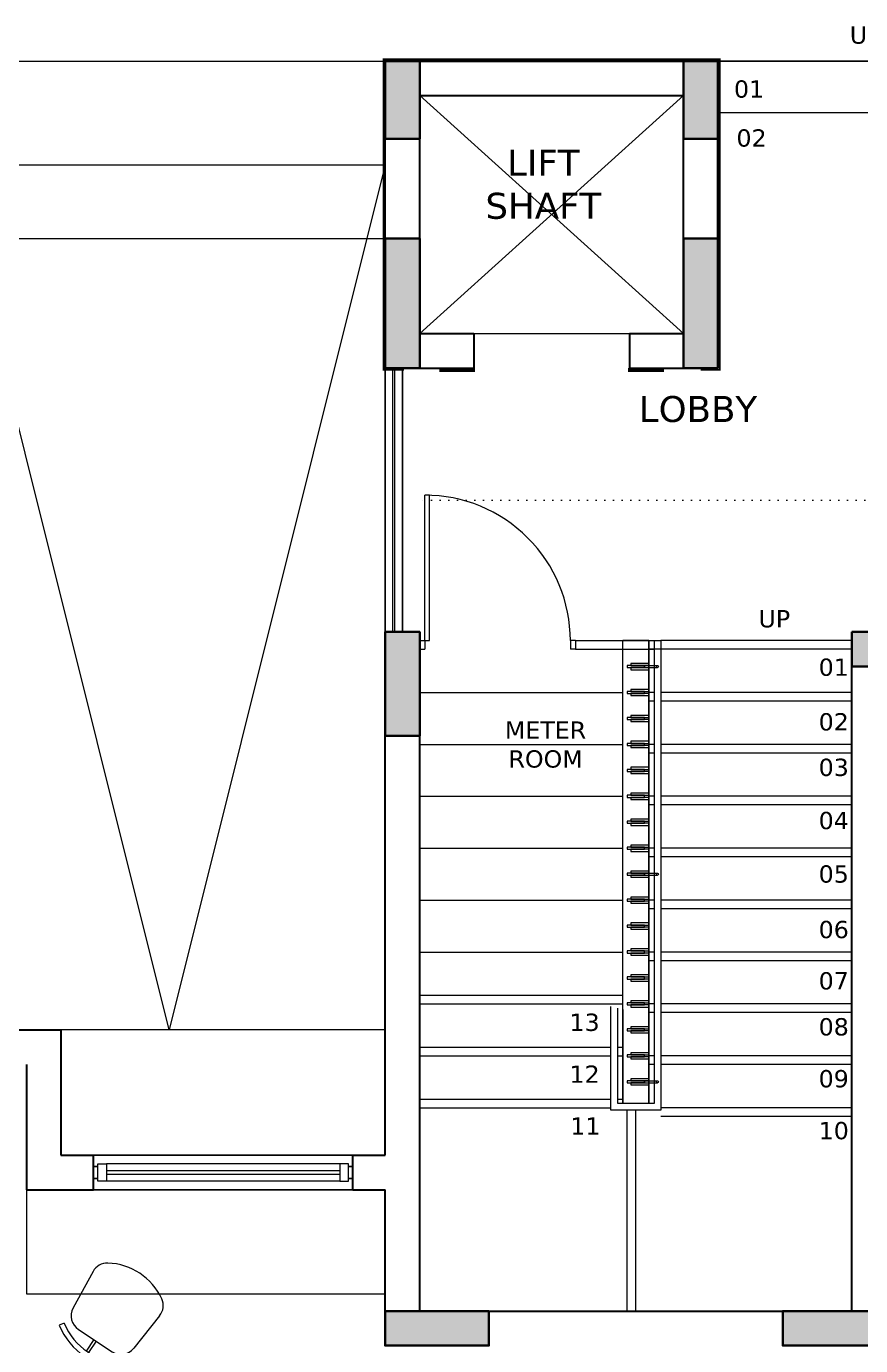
# Model space of a CAD drawing. Header units: millimetres. Extents: x -30632 to 770158, y -190968 to 78143.
# Drawn here: x -24246 to -19421, y -50987 to -43362 of the extents above; entities that cross this region are included whole.
import ezdxf

# ---------------------------------------------------------------- set-up
doc = ezdxf.new("R2010")
doc.units = ezdxf.units.MM
doc.linetypes.add('DOT', pattern=[0.25, 0, -0.25])
doc.layers.get('0').update_dxf_attribs({"color": 8})
doc.layers.get('Defpoints').update_dxf_attribs({"color": 8})
for name, color, linetype, lineweight in [('01.IVC-N-A-GROUND$0$A-WINW', 8, 'Continuous', 15), ('A-ANINI-ROOM TEXT', 8, 'Continuous', 9), ('A-ANNO-DIMS', 3, 'Continuous', 9), ('A-ANNO-TEXT', 8, 'Continuous', 9), ('A-CUT-BELW', 8, 'Continuous', 15), ('A-DOOR', 8, 'Continuous', 13), ('A-ELEV-0.1', 8, 'Continuous', 9), ('A-ELEV-0.2', 8, 'Continuous', 25), ('A-FLOR-LEVL', 8, 'Continuous', 18), ('A-FURN', 52, 'Continuous', 9), ('A-GLAS', 8, 'Continuous', 18), ('A-RAIL', 8, 'Continuous', 9), ('A-STRS', 8, 'Continuous', 13), ('A-STRU-CONC', 8, 'Continuous', 35), ('A-STRU-CONC-HATH', 8, 'Continuous', 9), ('A-VEHL-PARK', 8, 'Continuous', 9), ('A-WALL', 8, 'Continuous', 30), ('A-WALL-BRCK', 8, 'Continuous', 30), ('A-XREF', 8, 'Continuous', 13), ('E_MAPLE_REF LINE', 8, 'DOT', 0)]:
    doc.layers.add(name, color=color, linetype=linetype, lineweight=lineweight)
doc.styles.get("Standard").update_dxf_attribs({"font": 'verdana.ttf'})

# ---------------------------------------------------------------- blocks, each defined once
blk = doc.blocks.new('car park with tandom')
at = {"layer": 'A-VEHL-PARK'}
for points in [[(-6000, -2500), (-6000, 0), (-11000, 0), (-11000, -2500), (-6000, -2500)], [(-6000, 0), (-11000, -1250), (-6000, -2500)]]:
    blk.add_lwpolyline(points, dxfattribs=at)
blk = doc.blocks.new('600 column')
at = {"layer": 'A-STRU-CONC-HATH'}
h = blk.add_hatch(color=256, dxfattribs=at)
h.dxf.hatch_style = 1
h.paths.add_polyline_path([(41895.07810763354, 55140.61308993775), (41895.07810763354, 54540.61308993775), (42095.07810763354, 54540.61308993775), (42095.07810763354, 55140.61308993775)])
at = {"layer": 'A-STRU-CONC'}
blk.add_lwpolyline([(41895.07810763354, 55140.61308993775), (41895.07810763354, 54540.61308993775), (42095.07810763354, 54540.61308993775), (42095.07810763354, 55140.61308993775), (41895.07810763354, 55140.61308993775)], dxfattribs=at)
blk = doc.blocks.new('750 column')
at = {"layer": 'A-STRU-CONC-HATH'}
h = blk.add_hatch(color=256, dxfattribs=at)
h.dxf.hatch_style = 1
h.paths.add_polyline_path([(41387.42346241444, 55290.61308993775), (41387.42346241444, 54540.61308993775), (41587.42346241444, 54540.61308993775), (41587.42346241444, 55290.61308993775)])
at = {"layer": 'A-STRU-CONC'}
blk.add_lwpolyline([(41387.42346241444, 55290.61308993775), (41387.42346241444, 54540.61308993775), (41587.42346241444, 54540.61308993775), (41587.42346241444, 55290.61308993775), (41387.42346241444, 55290.61308993775)], dxfattribs=at)
blk = doc.blocks.new('450 column')
at = {"layer": 'A-STRU-CONC-HATH'}
h = blk.add_hatch(color=256, dxfattribs=at)
h.dxf.hatch_style = 1
h.paths.add_polyline_path([(42549.72529191607, 54990.61308993775), (42549.72529191607, 54540.61308993775), (42749.72529191607, 54540.61308993775), (42749.72529191607, 54990.61308993775)])
at = {"layer": 'A-STRU-CONC'}
blk.add_lwpolyline([(42549.72529191607, 54990.61308993775), (42549.72529191607, 54540.61308993775), (42749.72529191607, 54540.61308993775), (42749.72529191607, 54990.61308993775), (42549.72529191607, 54990.61308993775)], dxfattribs=at)
blk = doc.blocks.new('Ground floo column')
at = {"layer": 'A-STRU-CONC-HATH'}
h = blk.add_hatch(color=256, dxfattribs=at)
h.dxf.hatch_style = 1
h.paths.add_polyline_path([(10400, 8700.000000023283), (10400, 8500.000000023283), (11325, 8500.000000023283), (11325, 8700.000000023283)])
at = {"layer": 'A-STRU-CONC'}
blk.add_lwpolyline([(10400, 8700.000000023283), (11325, 8700.000000023283), (11325, 8500.000000023283), (10400, 8500.000000023283), (10400, 8700.000000023283)], dxfattribs=at)
for name, p in [('450 column', (-34849.72529188625, -42990.61308991449)), ('450 column', (-33124.72529191605, -42990.61308991449)), ('750 column', (-33687.42346241447, -44315.61308991449)), ('750 column', (-31962.42346241447, -44315.61308991449)), ('600 column', (-34195.07810763357, -46440.61308991449))]:
    blk.add_blockref(name, p)
at = {"rotation": 270}
for p in [(-46840.61308993777, 46670.07810765682), (-44540.61308993777, 46670.07810765685)]:
    blk.add_blockref('600 column', p, dxfattribs=at)
blk = doc.blocks.new('AGFDGS')
at = {"layer": 'A-RAIL'}
for points in [[(514988.763451262, 76802.25978867768), (515093.7634512623, 76802.25976756611), (515093.7634512623, 76814.25976753118), (514988.763451262, 76814.25978864275)], [(514988.763451262, 76778.23757238558), (515093.7634512623, 76778.23755127401), (515093.7634512623, 76790.23755123909), (514988.763451262, 76790.23757235066)]]:
    blk.add_lwpolyline(points, close=True, dxfattribs=at)
blk = doc.blocks.new('GFDGSFD')
at = {"layer": 'A-DOOR'}
for p, q in [((501527.2006804681, 89284.28204474357), (501527.2006804681, 90241.43334498002)), ((501559.9134464256, 90241.43334498002), (501527.2006804681, 90241.43334498002)), ((501559.9134464256, 89284.28204474357), (501559.9134464256, 90241.43334498002)), ((501494.4879145107, 89284.28204474357), (501494.4879145107, 89227.33760029913)), ((501494.4879145107, 89284.28204474357), (501527.2006804681, 89284.28204474357)), ((501527.2006804681, 89284.28204474357), (501527.2006804681, 89227.33760029913)), ((501527.2006804681, 89284.28204474357), (501559.9134464256, 89284.28204474357)), ((502486.7751485532, 89284.28204474357), (502486.7751485532, 89227.33760029913)), ((502519.4879145107, 89284.28204474357), (502486.7751485532, 89284.28204474357)), ((502519.4879145107, 89284.28204474357), (502519.4879145107, 89227.33760029913)), ((501494.4879145107, 89227.33760029913), (501527.2006804681, 89227.33760029913)), ((502519.4879145107, 89227.33760029913), (502486.7751485532, 89227.33760029913))]:
    blk.add_line(p, q, dxfattribs=at)
blk.add_arc((501529.2664380083, 89283.92679689986), 957.5087764457302, 0.02125745799554951, 90.12361169242315, dxfattribs=at)
blk = doc.blocks.new('GDFGSDF')
at = {"layer": 'A-RAIL', "ltscale": 0.5}
blk.add_circle((820936.7441884485, 124580.7010796221), 6.022216326906346, dxfattribs=at)
blk.add_wipeout([(820886.7441884488, 124586.70107962214), (820861.7441884484, 124586.7011007337), (820861.7441884484, 124586.7011007337), (820861.7441884484, 124574.67888440678), (820861.7441884484, 124574.67888440678), (820886.7441884488, 124574.70107962207), (820886.7441884488, 124574.70107962207)]).dxf.layer = 'A-RAIL'
at = {"layer": 'A-RAIL'}
blk.add_lwpolyline([(820861.7441884482, 124586.7011007338), (820886.7441884485, 124586.7010796221)], dxfattribs=at)
blk.add_lwpolyline([(820886.7441884485, 124586.7010796221), (820861.7441884482, 124586.7011007338), (820861.7441884482, 124574.6788844068), (820886.7441884485, 124574.6788632952)], close=True, dxfattribs=at)
at = {"layer": 'A-RAIL', "ltscale": 0.5}
for points in [[(820886.7441884485, 124586.7010796221), (820936.7441884485, 124586.7010796221)], [(820886.7441883113, 124574.6788632952), (820936.7441883113, 124574.6788632952)]]:
    blk.add_lwpolyline(points, dxfattribs=at)
blk = doc.blocks.new('CHAIR1-flatten-4-flatten-1')
at = {"layer": 'A-FURN'}
for p, q in [((-56.3057327310089, 463.0683364100987), (-64.93980425805785, 541.5298305973411)), ((-41.39165122178383, 464.709514007438), (-50.02572274883278, 543.1710081946803)), ((-255.8794110913295, 456.9221058840631), (-276.3652615689207, 480.7727398640709)), ((64.8015741952695, 476.3952448673081), (-166.8436328882817, 450.904508199892)), ((150.3983006312046, 501.6297788540833), (165.207602318842, 529.3643672693288)), ((214.4213717642706, 165.7852486158954), (167.6288844051305, 401.0392992515117)), ((-245.3407167370897, 115.1920398239745), (-250.8241749079898, 354.9918248534668))]:
    blk.add_line(p, q, dxfattribs=at)
for centre, radius, start, end in [((-20.06956344423816, 182.3806914950255), 393.3513688892655, 61.89933991000382, 130.6600293577178), ((-20.06956344423816, 182.3806914950255), 361.9105862807704, 61.89933991003052, 130.6600293577307), ((75.11872949590907, 382.6388498544693), 94.32234782548532, 11.24942536197471, 96.27968463379189), ((-156.5264775876421, 357.1481131870532), 94.32234782548532, 96.27968463379189, 181.3099439057326), ((121.9112168550491, 147.384799218853), 94.32234782548532, 307.8727167152078, 11.24942536197471), ((-151.043019416742, 117.3483281575609), 94.32234782548532, 181.3099439057326, 244.6866525524917), ((-38.9843481623102, 354.2674156852299), 356.405921973741, 244.6866525525147, 307.8727167152142)]:
    blk.add_arc(centre, radius, start, end, dxfattribs=at)
blk = doc.blocks.new('*U|REF|REF77')
for p, q in [((75.00000000000023, 60), (1425.000000000004, 60)), ((75.00000000000023, 40), (1425.000000000004, 40))]:
    blk.add_line(p, q)
for points in [[(25, 0), (75.00000000000023, 0), (75.00000000000023, 100), (25, 100), (25, 0)], [(1475.000000000004, -4.207258161178729e-30), (1425.000000000004, -4.207258161178729e-30), (1425.000000000004, 100), (1475.000000000004, 100), (1475.000000000004, -4.207258161178729e-30)]]:
    blk.add_lwpolyline(points)
at = {"layer": '01.IVC-N-A-GROUND$0$A-WINW'}
for p, q in [((75.00000000000023, 100), (1425.000000000004, 100)), ((75.00000000000023, 0), (1425.000000000004, -4.207258161178729e-30))]:
    blk.add_line(p, q, dxfattribs=at)
at = {"layer": 'Defpoints'}
for p, q in [((0, 85.00000000000001), (0, 15)), ((25, 85.00000000000001), (0, 85.00000000000001)), ((1475.000000000004, 85.00000000000001), (1500.000000000004, 85.00000000000001)), ((1500.000000000004, 85.00000000000001), (1500.000000000004, 15)), ((0, 15), (25, 15)), ((1475.000000000004, 15), (1500.000000000004, 15))]:
    blk.add_line(p, q, dxfattribs=at)
blk = doc.blocks.new('G$C5EF056A9')
at = {"layer": '01.IVC-N-A-GROUND$0$A-WINW', "rotation": 180}
blk.add_blockref('*U|REF|REF77', (-10687.49999999997, -5349.999999999978), dxfattribs=at)
blk = doc.blocks.new('GF1 ARC')
at = {"layer": 'A-STRU-CONC-HATH'}
h = blk.add_hatch(dxfattribs=at)
h.set_pattern_fill('HLNST', color=256, scale=0.09999999999999996)
h.set_pattern_definition([(0, (-461857.0960348762, -69542.59299991046), (0, 10.16), []), (90, (-461857.0960348762, -69542.59299991046), (-20.32, 1.332267629550187e-15), [])])
h.paths.add_polyline_path([(41372.39187963388, 10234.99999997672), (41362.39187963482, 10234.99999997672), (41362.39187963482, 12000), (39437.39187966462, 12000), (39437.39187966462, 10234.99999997718), (39427.39187966369, 10234.99999997672), (39427.39187966369, 12010), (41372.39187963482, 12010)])
at = {"layer": 'A-ANNO-DIMS'}
blk.add_lwpolyline([(39437.39187963295, 10224.99999999907), (39437.39187966462, 12000.0000000298), (41362.39187963482, 12000), (41362.39187963388, 10224.99999997672)], dxfattribs=at)
at = {"layer": 'A-CUT-BELW'}
for p, q in [((39637.39187963295, 10425), (41162.39187963388, 11800.00000000047)), ((39637.39187963295, 11800), (41162.39187963482, 10425))]:
    blk.add_line(p, q, dxfattribs=at)
at = {"layer": 'A-ELEV-0.1'}
blk.add_line((30976.77261131804, 12000), (39437.39187966462, 12000), dxfattribs=at)
at = {"layer": 'A-ELEV-0.2'}
for p, q in [((39437.39187963295, 8699.999999998603), (39437.39187963295, 10224.99999999907)), ((39537.39187963575, 8699.999999998603), (39537.39187963482, 10224.99999999907)), ((37749.89187963388, 5674.999999999534), (39249.89187963388, 5675)), ((37749.89187963295, 5474.999999999069), (39249.89187963388, 5474.999999999069))]:
    blk.add_line(p, q, dxfattribs=at)
for points, const_width in [([(39547.39187963482, 10215), (39427.39187966369, 10215), (39427.39187966369, 12010), (41372.39187963482, 12010), (41372.39187963482, 10214.99999997579), (41262.39187963202, 10214.99999997532)], 9.999999999999998), ([(39749.89187963388, 10210), (39949.89187963295, 10210), (39949.89187963295, 10224.99999999907)], 15), ([(40849.89187963388, 10224.99999999907), (40849.89187963482, 10210), (41049.89187963388, 10210)], 15)]:
    blk.add_lwpolyline(points, dxfattribs=dict(at, const_width=const_width))
for points in [[(40962.39187963388, 8650), (40962.39187963482, 5974.999999999069)], [(40812.39187963295, 5974.999999999069), (40812.39187963388, 6518.617727654986)]]:
    blk.add_lwpolyline(points, dxfattribs=at)
at = {"layer": 'A-FLOR-LEVL'}
blk.add_line((39949.89187963295, 10425), (40849.89187963482, 10425), dxfattribs=at)
at = {"layer": 'A-FURN'}
blk.add_lwpolyline([(37362.39187963482, 5475), (37362.39187963482, 4874.999999999534), (39437.39187963388, 4875)], dxfattribs=at)
at = {"layer": 'A-GLAS'}
for p, q in [((39481.2513565839, 8699.999999998603), (39481.25135658297, 10224.99999999907)), ((39493.25135658297, 8699.999999998603), (39493.25135658297, 10224.99999999907))]:
    blk.add_line(p, q, dxfattribs=at)
at = {"layer": 'A-RAIL'}
for p, q in [((40537.39187963482, 8650), (41032.39187963575, 8650)), ((40992.39187963388, 8650), (40992.39187963482, 5974.999999999069)), ((40537.39187963482, 8599.999999999069), (40992.39187963388, 8599.999999999069)), ((40742.39187963482, 5934.999999999069), (40742.39187963388, 6535.104782107752)), ((40782.39187963482, 5974.999999999069), (40782.39187963388, 6525.683608134743)), ((40992.39187963482, 5974.999999999069), (40782.39187963482, 5974.999999999069)), ((41032.39187963388, 5934.999999999069), (40742.39187963482, 5934.999999999069))]:
    blk.add_line(p, q, dxfattribs=at)
for points in [[(40837.39187963482, 8506.011108163279), (40837.39187963482, 8493.988891835324), (40937.39187963388, 8493.988891835324), (40937.39187963388, 8506.011108163279)], [(40837.39187963388, 8356.011108198203), (40837.39187963482, 8343.988891870715), (40937.39187963388, 8343.988891869783), (40937.39187963388, 8356.011108198203)], [(40837.39187963482, 8206.011108198203), (40837.39187963482, 8193.988891870249), (40937.39187963388, 8193.988891870249), (40937.39187963388, 8206.011108198203)], [(40837.39187963482, 8056.011108197737), (40837.39187963388, 8043.988891870715), (40937.39187963388, 8043.98889187118), (40937.39187963388, 8056.011108197737)], [(40837.39187963482, 7906.011108197272), (40837.39187963482, 7893.988891871646), (40937.39187963388, 7893.988891871646), (40937.39187963388, 7906.011108197272)], [(40837.39187963388, 7756.011108197272), (40837.39187963482, 7743.988891870715), (40937.39187963388, 7743.988891870715), (40937.39187963295, 7756.011108197272)], [(40837.39187963482, 7606.011108198203), (40837.39187963575, 7593.988891869783), (40937.39187963388, 7593.988891870249), (40937.39187963295, 7606.011108198203)], [(40837.39187963482, 7456.011108198203), (40837.39187963482, 7443.988891870249), (40937.39187963295, 7443.988891870249), (40937.39187963295, 7456.011108198203)], [(40837.39187963388, 7156.011108197272), (40837.39187963482, 7143.988891871646), (40937.39187963388, 7143.988891871646), (40937.39187963388, 7156.011108197272)], [(40837.39187963482, 7006.011108197737), (40837.39187963388, 6993.988891870715), (40937.39187963295, 6993.988891870715), (40937.39187963388, 7006.011108197737)], [(40837.39187963482, 6856.011108198203), (40837.39187963388, 6843.988891870249), (40937.39187963388, 6843.988891870249), (40937.39187963388, 6856.011108198669)], [(40837.39187963388, 6706.011108198203), (40837.39187963388, 6693.988891870249), (40937.39187963388, 6693.988891870249), (40937.39187963295, 6706.011108198203)], [(40837.39187963482, 6556.011108197737), (40837.39187963575, 6543.98889187118), (40937.39187963388, 6543.98889187118), (40937.39187963295, 6556.011108198203)], [(40837.39187963482, 6406.011108197272), (40837.39187963482, 6393.988891871646), (40937.39187963295, 6393.988891871646), (40937.39187963295, 6406.011108196806)], [(40837.39187963482, 6256.011108197272), (40837.39187963482, 6243.988891870715), (40937.39187963388, 6243.988891870715), (40937.39187963482, 6256.011108196806)]]:
    blk.add_lwpolyline(points, close=True, dxfattribs=at)
at = {"layer": 'A-STRS'}
for p, q in [((42862.39187963388, 12000), (41372.39187963482, 12000.00000000047)), ((42862.39187963575, 11699.99999999907), (41372.39187963388, 11699.9999999986)), ((40962.39187963388, 8650), (40812.39187963388, 8649.999999999534))]:
    blk.add_line(p, q, dxfattribs=at)
for points in [[(37087.39187963388, 10974.99999999907), (39437.39187963388, 10974.99999999907), (39437.39187966369, 11999.99999997672), (44787.39187963388, 11999.99999997672)], [(40812.39187963388, 6518.617727654986), (40812.39187963388, 8649.999999999534), (40962.39187963388, 8650), (40962.39187963482, 6415.81687123375)], [(42137.39187963295, 8649.999999999534), (41032.39187963575, 8650)], [(42137.39187963295, 8599.999999999069), (40962.39187963482, 8599.999999999069)], [(39637.39187963295, 8349.999999999069), (40812.39187963295, 8349.999999999069)], [(40992.39187963482, 8349.999999999069), (40962.39187963388, 8349.999999999069)], [(42137.39187963295, 8349.999999999069), (41032.39187963482, 8349.999999999069)], [(40992.39187963482, 8300), (40962.39187963482, 8300)], [(42137.39187963202, 8300), (41032.39187963482, 8300)], [(39637.39187963295, 8050), (40812.39187963388, 8050)], [(40992.39187963482, 8050), (40962.39187963482, 8050)], [(42137.39187963295, 8050), (41032.39187963388, 8050)], [(40992.39187963482, 8000), (40962.39187963388, 8000)], [(42137.39187963295, 8000), (41032.39187963482, 8000)], [(39637.39187963295, 7750), (40812.39187963388, 7750)], [(40992.39187963482, 7750), (40962.39187963482, 7749.999999999534)], [(42137.39187963202, 7750), (41032.39187963388, 7750)], [(40992.39187963482, 7699.999999998603), (40962.39187963482, 7699.999999998603)], [(42137.39187963295, 7699.999999998603), (41032.39187963482, 7699.999999999069)], [(39637.39187963202, 7449.999999998603), (40812.39187963388, 7449.999999998603)], [(40992.39187963388, 7449.999999998137), (40962.39187963388, 7449.999999998137)], [(40992.39187963482, 7400), (40962.39187963482, 7400)], [(42137.39187963295, 7449.999999998603), (41032.39187963575, 7449.999999998603)], [(42137.39187963295, 7400), (41032.39187963388, 7400)], [(39637.39187963295, 7150), (40812.39187963295, 7150)], [(40992.39187963482, 7150), (40962.39187963482, 7150)], [(40992.39187963482, 7099.999999999069), (40962.39187963482, 7099.999999999069)], [(42137.39187963295, 7150), (41032.39187963482, 7150)], [(42137.39187963202, 7099.999999998603), (41032.39187963482, 7099.999999998603)], [(39637.39187963295, 6849.999999999069), (40812.39187963388, 6849.999999999069)], [(40992.39187963482, 6849.999999999069), (40962.39187963482, 6849.999999999069)], [(40992.39187963482, 6800.000000000466), (40962.39187963388, 6800)], [(42137.39187963295, 6849.999999999069), (41032.39187963388, 6849.999999999069)], [(42137.39187963388, 6800), (41032.39187963482, 6799.999999999534)], [(39637.39187963295, 6599.999999999069), (40812.39187963295, 6599.999999999069)], [(39637.39187963202, 6550), (40812.39187963388, 6550)], [(40992.39187963388, 6550), (40962.39187963482, 6550)], [(40992.39187963388, 6500), (40962.39187963388, 6500)], [(42137.39187963202, 6550), (41032.39187963482, 6550)], [(42137.39187963295, 6500), (41032.39187963482, 6500)], [(39637.39187963295, 6300), (40742.39187963388, 6300)], [(40782.39187963482, 6300), (40812.39187963482, 6300)], [(39637.39187963295, 6250), (40742.39187963482, 6250)], [(40782.39187963482, 6250), (40812.39187963388, 6250.000000000466)], [(40992.39187963482, 6250), (40962.39187963388, 6250)], [(40992.39187963482, 6199.999999998603), (40962.39187963482, 6199.999999998603)], [(42137.39187963295, 6250), (41032.39187963482, 6250)], [(42137.39187963295, 6199.999999998603), (41032.39187963482, 6199.999999998603)], [(39637.39187963295, 6000), (40742.39187963388, 5999.999999999534)], [(39637.39187963295, 5949.999999998603), (40742.39187963482, 5949.999999998603)], [(40782.39187963482, 6000), (40812.39187963388, 6000)], [(42137.39187963295, 5949.999999998603), (41032.39187963482, 5949.999999998603)], [(40837.39187963482, 4775), (40837.39187963482, 5934.999999999069)], [(40887.39187963295, 4775), (40887.39187963295, 5934.999999999069)], [(42137.39187963202, 5900.000000000466), (41032.39187963482, 5900)]]:
    blk.add_lwpolyline(points, dxfattribs=at)
at = {"layer": 'A-WALL-BRCK'}
for p, q in [((39637.39187966369, 12000), (41162.39187963575, 12000)), ((39637.39187966275, 11800), (41162.39187963388, 11800.00000000047)), ((39437.39187963388, 10974.99999999907), (39437.39187963388, 11550)), ((39637.39187963295, 10974.99999999907), (39637.39187963388, 11550)), ((41162.39187963482, 10974.99999999907), (41162.39187963482, 11550)), ((41362.39187963482, 10974.99999999907), (41362.39187963388, 11550)), ((39637.39187963295, 10425), (39949.89187963295, 10425)), ((39949.89187963295, 10425), (39949.89187963295, 10224.99999999907)), ((40849.89187963482, 10425), (41162.39187963482, 10425)), ((40849.89187963482, 10425), (40849.89187963388, 10224.99999999907)), ((39637.39187963295, 10224.99999999953), (39949.89187963295, 10224.99999999907)), ((40849.89187963388, 10224.99999999907), (41162.39187963388, 10224.99999999907)), ((42137.39187963202, 8699.999999998603), (42862.39187963388, 8699.999999998603)), ((42137.39187963202, 4775), (42137.39187963295, 8500)), ((39437.39187963388, 5675), (39437.39187963388, 8099.999999999069)), ((39637.39187963202, 4775), (39637.39187963202, 8099.999999998603)), ((32337.39187963388, 6400), (37562.39187963295, 6400)), ((37562.39187963295, 6400), (37562.39187963295, 5675)), ((37362.39187963388, 6199.999999998603), (37362.39187963482, 5474.999999999069)), ((37562.39187963295, 5675), (37749.89187963388, 5674.999999999534)), ((37749.89187963295, 5474.999999999069), (37749.89187963388, 5674.999999999534)), ((39249.89187963388, 5675), (39437.39187963388, 5675)), ((39249.89187963388, 5474.999999999069), (39249.89187963388, 5675)), ((37362.39187963482, 5474.999999999069), (37749.89187963295, 5474.999999999069)), ((39249.89187963388, 5474.999999999069), (39437.39187963388, 5474.999999999069)), ((39437.39187963388, 4775), (39437.39187963388, 5474.999999999069)), ((40037.39187963388, 4775), (41737.39187963482, 4775))]:
    blk.add_line(p, q, dxfattribs=at)
at = {"layer": 'A-FURN', "rotation": 140.1305957117922}
blk.add_blockref('CHAIR1-flatten-4-flatten-1', (38018.79214237246, 4992.822083909996), dxfattribs=at)
at = {"layer": 'A-RAIL'}
for p in [(-474131.3715716286, -68296.24865936907), (-474131.3715716295, -68446.24865936814), (-474131.3715716276, -68596.24865936814), (-474131.3715716276, -68746.24865936767), (-474131.3715716286, -68896.2486593686), (-474131.3715716286, -69046.24865936907), (-474131.3715716286, -69196.24865936767), (-474131.3715716286, -69346.24865936767), (-474131.3715716295, -69496.24865936767), (-474131.3715716286, -69646.2486593686), (-474131.3715716286, -69796.24865936954), (-474131.3715716286, -69946.24865936767), (-474131.3715716286, -70096.24865936767), (-474131.3715716286, -70246.24865936767), (-474131.3715716286, -70396.2486593686), (-474131.3715716295, -70546.24865936907), (-474131.3715716286, -70696.24865936767)]:
    blk.add_blockref('AGFDGS', p, dxfattribs=at)
at = {"layer": 'A-VEHL-PARK', "xscale": -1, "rotation": 269.9999999999999}
blk.add_blockref('car park with tandom', (39437.39187963388, 17400), dxfattribs=at)
at = {"layer": 'A-WALL-BRCK', "xscale": 0.8780487804878047, "yscale": 0.8780487804878047, "zscale": 0.8780487804878047}
blk.add_blockref('GFDGSFD', (-400699.2316550586, -69745.95496611623), dxfattribs=at)
at = {"layer": 'A-XREF'}
blk.add_blockref('Ground floo column', (31737.39187963482, -2.328306436538696e-08), dxfattribs=at)
at = {"layer": 'A-ANINI-ROOM TEXT', "char_height": 150, "attachment_point": 1}
for s, insert, width in [('\\pxqc;LIFT SHAFT', (39885.91235819086, 11488.49075819502), 932.9262021378854), ('\\pxqc;LOBBY', (40246.39868237905, 10063.86677195645), 2000.60216750484)]:
    blk.add_mtext(s, dxfattribs=dict(at, insert=insert, width=width))
at = {"layer": 'A-ANNO-TEXT', "char_height": 100, "attachment_point": 1}
for s, insert, width in [('\\pxqc;UP', (41215.77934167988, 12200.41494119633), 2000.60216750484), ('\\pxqc;01', (41415.47369679704, 11888.52241485473), 253.3775808214487), ('\\pxqc;02', (41429.7111345547, 11605.51675053965), 253.3775808214487), ('\\pxqc;UP', (40687.8334311106, 8826.548193216324), 2000.60216750484), ('\\pxqc;01', (41839.05811638839, 8546.550278712995), 385.6172478940133), ('\\pxqc,t3.75;METER ROOM', (40056.28298247035, 8182.811488375999), 618.1282372531351), ('\\pxqc;02', (41839.05811638839, 8230.78415339766), 385.6172478940133), ('\\pxqc;03', (41839.05811638839, 7967.642388348933), 385.6172478940133), ('\\pxqc;04', (41839.05811638746, 7660.201133380178), 385.6172478940133), ('\\pxqc;05', (41839.05811638746, 7351.242635852192), 385.6172478940133), ('\\pxqc;06', (41839.05811638839, 7030.106270435266), 385.6172478940133), ('\\pxqc;07', (41839.05811638839, 6733.645060287323), 385.6172478940133), ('\\pxqc;13', (40398.12799297913, 6494.033236633055), 385.6172478940133), ('\\pxqc;08', (41839.05811638839, 6467.888048197608), 385.6172478940133), ('\\pxqc;12', (40398.12799297913, 6194.033236632124), 385.6172478940133), ('\\pxqc;09', (41839.05811638746, 6167.888048199005), 385.6172478940133), ('\\pxqc;11', (40402.42175986886, 5894.033236631658), 385.6172478940133), ('\\pxqc;10', (41839.05811638746, 5867.888048198074), 385.6172478940133)]:
    blk.add_mtext(s, dxfattribs=dict(at, insert=insert, width=width))
at = {"layer": 'A-ELEV-0.1'}
for p in [(-779924.3523088145, -116080.6899714586), (-779924.3523088145, -117280.6899714596), (-779924.3523088136, -118480.6899714582)]:
    blk.add_blockref('GDFGSDF', p, dxfattribs=at)
at = {"layer": 'A-RAIL'}
blk.add_line((41032.39187963575, 8650), (41032.39187963388, 5934.999999999069), dxfattribs=at)
for points in [[(40837.39187963482, 7306.011108198203), (40837.39187963482, 7293.98889187118), (40937.39187963388, 7293.988891870715), (40937.39187963482, 7306.011108197737)], [(40837.39187963388, 6106.011108198203), (40837.39187963482, 6093.988891870249), (40937.39187963388, 6093.988891870249), (40937.39187963388, 6106.011108197737)]]:
    blk.add_lwpolyline(points, close=True, dxfattribs=at)
at = {"layer": 'A-ANNO-DIMS'}
blk.add_blockref('G$C5EF056A9', (49937.39187963479, 10974.99999999998), dxfattribs=at)

msp = doc.modelspace()

# ---------------------------------------------------------------- block references
at = {"layer": 'A-WALL'}
msp.add_blockref('GF1 ARC', (-61608.59319025949, -55562.02737869769), dxfattribs=at)

# ---------------------------------------------------------------- next in the draw order: linework, layer by layer
at = {"layer": 'E_MAPLE_REF LINE', "color": 8, "ltscale": 200}
msp.add_lwpolyline([(-18746.20131049686, -46099.52737843974), (-21971.20131046706, -46099.52737843974)], dxfattribs=at)

doc.saveas('drawing.dxf')
